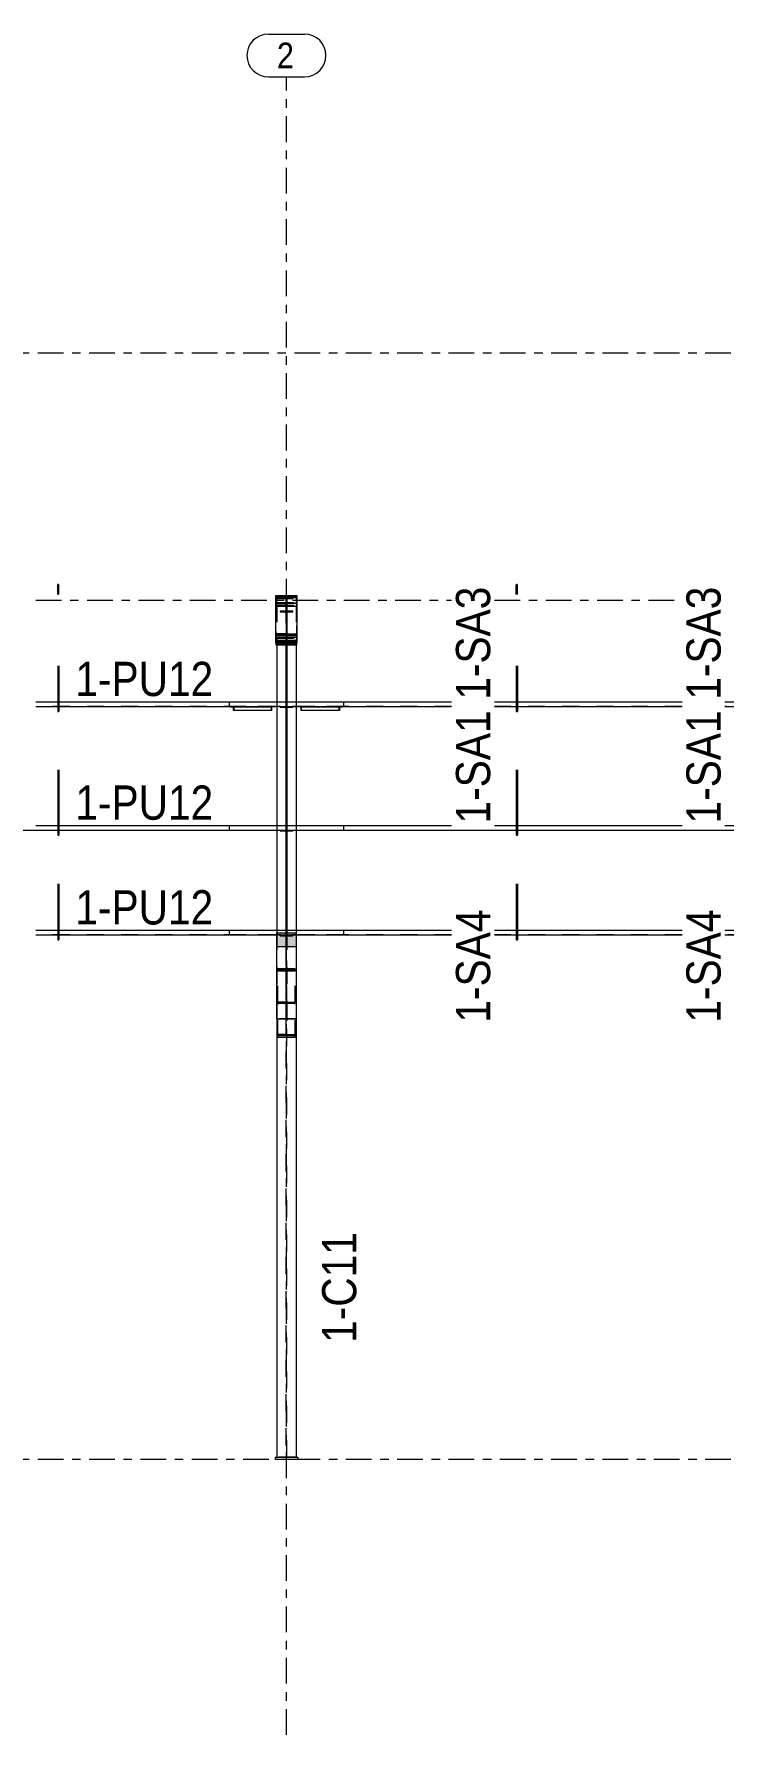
# Model space of a CAD drawing. Header units: millimetres. Extents: x -49 to 1122, y -181 to 639.
# Drawn here: x 793.6 to 874.1, y -10 to 188.6 of the extents above; entities that cross this region are included whole.
import ezdxf

# ---------------------------------------------------------------- set-up
doc = ezdxf.new("R2010")
doc.units = ezdxf.units.MM
for name, pattern in [('XKITLINE00', [0]), ('XKITLINE02', [4, 2, -2]), ('XKITLINE03', [6, 3, -1, 1, -1])]:
    doc.linetypes.add(name, pattern=pattern)
for name, color, linetype, lineweight in [('Part', 2, 'Continuous', 0), ('PartMark', 7, 'Continuous', 0), ('S-grid', 1, 'Continuous', 0)]:
    doc.layers.add(name, color=color, linetype=linetype, lineweight=lineweight)
doc.styles.add('ARIAL', font='ARIAL.TTF')

# ---------------------------------------------------------------- blocks, each defined once
blk = doc.blocks.new('*A96')
at = {"layer": 'Part'}
blk.add_hatch(color=3, dxfattribs=at).paths.add_polyline_path([(796.39, 124.35), (796.44, 124.33), (796.46, 124.29), (796.44, 124.24), (796.39, 124.22), (796.34, 124.24), (796.32, 124.29), (796.34, 124.33)], flags=17)
blk = doc.blocks.new('*A114')
at = {"layer": 'Part'}
blk.add_hatch(color=3, dxfattribs=at).paths.add_polyline_path([(821.94, 122.76), (821.94, 122.91), (824.17, 122.91), (824.17, 122.76), (823.1, 122.76), (823.1, 118.59), (824.17, 118.59), (824.17, 118.44), (821.94, 118.44), (821.94, 118.59), (823.01, 118.59), (823.01, 122.76)], flags=17)
blk = doc.blocks.new('*A117')
at = {"layer": 'Part'}
blk.add_hatch(color=3, dxfattribs=at).paths.add_polyline_path([(823.11, 117.28), (823.11, 83.68), (824.17, 83.68), (824.17, 82.06), (821.94, 82.06), (821.94, 83.68), (823, 83.68), (823, 117.28)], flags=17)
blk = doc.blocks.new('*A118')
at = {"layer": 'Part'}
blk.add_hatch(color=3, dxfattribs=at).paths.add_polyline_path([(820.83, 110.03), (820.83, 110.06), (821.35, 110.06), (821.35, 109.61), (821.32, 109.61), (821.32, 110.03)], flags=17)
blk = doc.blocks.new('*A119')
at = {"layer": 'Part'}
blk.add_hatch(color=3, dxfattribs=at).paths.add_polyline_path([(821.83, 117.55), (821.83, 117.82), (824.28, 117.82), (824.28, 117.55)], flags=17)
blk = doc.blocks.new('*A120')
at = {"layer": 'Part'}
blk.add_hatch(color=3, dxfattribs=at).paths.add_polyline_path([(821.83, 117.28), (821.83, 117.55), (824.28, 117.55), (824.28, 117.28)], flags=17)
blk = doc.blocks.new('*A121')
at = {"layer": 'Part'}
blk.add_hatch(color=3, dxfattribs=at).paths.add_polyline_path([(824.76, 109.61), (824.76, 110.06), (825.28, 110.06), (825.28, 110.03), (824.79, 110.03), (824.79, 109.61)], flags=17)
blk = doc.blocks.new('*A122')
at = {"layer": 'Part'}
blk.add_hatch(color=3, dxfattribs=at).paths.add_polyline_path([(823.01, 117.82), (823.01, 118.44), (823.1, 118.44), (823.1, 117.82)], flags=17)
blk = doc.blocks.new('*A123')
at = {"layer": 'Part'}
blk.add_hatch(color=3, dxfattribs=at).paths.add_polyline_path([(849.98, 124.35), (850.03, 124.33), (850.05, 124.29), (850.03, 124.24), (849.98, 124.22), (849.93, 124.24), (849.91, 124.29), (849.93, 124.33)], flags=17)
blk = doc.blocks.new('*A433')
at = {"layer": 'S-grid', "color": 1, "linetype": 'XKITLINE03', "lineweight": 0}
blk.add_line((-10, 151.39), (1096.06, 151.39), dxfattribs=at)
blk = doc.blocks.new('*A434')
at = {"layer": 'S-grid', "color": 1, "linetype": 'XKITLINE03', "lineweight": 0}
for p, q in [((793.77, 122.5), (842.36, 122.5)), ((847.36, 122.5), (869.29, 122.5))]:
    blk.add_line(p, q, dxfattribs=at)
blk = doc.blocks.new('*A435')
at = {"layer": 'S-grid', "color": 1, "linetype": 'XKITLINE03', "lineweight": 0}
blk.add_line((-10, 22.22), (1096.06, 22.22), dxfattribs=at)
blk = doc.blocks.new('*A796')
at = {"layer": 'Part', "color": 2, "linetype": 'XKITLINE00', "lineweight": 0}
for p, q in [((736.39, 83.39), (736.39, 83.94)), ((741.94, 83.94), (736.39, 83.94)), ((762.11, 83.94), (744.17, 83.94)), ((788.77, 83.94), (767.11, 83.94)), ((821.94, 83.94), (793.77, 83.94)), ((829.72, 83.94), (824.17, 83.94)), ((829.72, 83.94), (829.72, 83.39)), ((736.39, 83.39), (736.39, 83.39)), ((741.94, 83.39), (736.39, 83.39)), ((762.11, 83.39), (744.17, 83.39)), ((788.77, 83.39), (767.11, 83.39)), ((821.94, 83.39), (793.77, 83.39)), ((829.72, 83.39), (824.17, 83.39))]:
    blk.add_line(p, q, dxfattribs=at)
at = {"layer": 'Part', "color": 7, "linetype": 'XKITLINE02', "lineweight": 0}
for p, q in [((762.11, 83.92), (736.39, 83.92)), ((744.17, 83.94), (741.94, 83.94)), ((788.77, 83.92), (767.11, 83.92)), ((829.72, 83.92), (793.77, 83.92)), ((824.17, 83.94), (821.94, 83.94)), ((762.11, 83.41), (736.39, 83.41)), ((744.17, 83.39), (741.94, 83.39)), ((788.77, 83.41), (767.11, 83.41)), ((829.72, 83.41), (793.77, 83.41)), ((824.17, 83.39), (821.94, 83.39))]:
    blk.add_line(p, q, dxfattribs=at)
blk = doc.blocks.new('*A797')
at = {"layer": 'Part', "color": 2, "linetype": 'XKITLINE00', "lineweight": 0}
for p, q in [((736.39, 95.61), (736.39, 96.17)), ((741.94, 96.17), (736.39, 96.17)), ((736.39, 95.61), (736.39, 95.61)), ((741.94, 95.61), (736.39, 95.61)), ((762.11, 96.17), (744.17, 96.17)), ((821.94, 95.61), (744.17, 95.61)), ((788.77, 96.17), (767.11, 96.17)), ((821.94, 96.17), (793.77, 96.17)), ((829.72, 96.17), (824.17, 96.17)), ((829.72, 95.61), (824.17, 95.61)), ((829.72, 96.17), (829.72, 95.61))]:
    blk.add_line(p, q, dxfattribs=at)
at = {"layer": 'Part', "color": 7, "linetype": 'XKITLINE02', "lineweight": 0}
for p, q in [((762.11, 96.15), (736.39, 96.15)), ((829.72, 95.63), (736.39, 95.63)), ((744.17, 96.17), (741.94, 96.17)), ((744.17, 95.61), (741.94, 95.61)), ((788.77, 96.15), (767.11, 96.15)), ((829.72, 96.15), (793.77, 96.15)), ((824.17, 96.17), (821.94, 96.17)), ((824.17, 95.61), (821.94, 95.61))]:
    blk.add_line(p, q, dxfattribs=at)
blk = doc.blocks.new('*A798')
at = {"layer": 'Part', "color": 2, "linetype": 'XKITLINE00', "lineweight": 0}
for p, q in [((736.39, 110.06), (736.39, 110.61)), ((741.94, 110.61), (736.39, 110.61)), ((736.39, 110.06), (736.39, 110.06)), ((736.87, 110.06), (736.39, 110.06)), ((741.94, 110.06), (741.35, 110.06)), ((762.11, 110.61), (744.17, 110.61)), ((744.76, 110.06), (744.17, 110.06)), ((762.11, 110.06), (749.24, 110.06)), ((788.77, 110.61), (767.11, 110.61)), ((788.77, 110.06), (767.11, 110.06)), ((821.94, 110.61), (793.77, 110.61)), ((816.87, 110.06), (793.77, 110.06)), ((821.94, 110.06), (821.35, 110.06)), ((829.72, 110.61), (824.17, 110.61)), ((824.76, 110.06), (824.17, 110.06)), ((829.72, 110.06), (829.24, 110.06)), ((829.72, 110.61), (829.72, 110.06))]:
    blk.add_line(p, q, dxfattribs=at)
at = {"layer": 'Part', "color": 7, "linetype": 'XKITLINE02', "lineweight": 0}
for p, q in [((762.11, 110.59), (736.39, 110.59)), ((762.11, 110.08), (736.39, 110.08)), ((741.35, 110.06), (736.87, 110.06)), ((744.17, 110.61), (741.94, 110.61)), ((744.17, 110.06), (741.94, 110.06)), ((749.24, 110.06), (744.76, 110.06)), ((788.77, 110.59), (767.11, 110.59)), ((788.77, 110.08), (767.11, 110.08)), ((829.72, 110.59), (793.77, 110.59)), ((829.72, 110.08), (793.77, 110.08)), ((821.35, 110.06), (816.87, 110.06)), ((824.17, 110.61), (821.94, 110.61)), ((824.17, 110.06), (821.94, 110.06)), ((829.24, 110.06), (824.76, 110.06))]:
    blk.add_line(p, q, dxfattribs=at)
blk = doc.blocks.new('*A870')
at = {"layer": 'Part', "color": 2, "linetype": 'XKITLINE00', "lineweight": 0}
for p, q in [((796.32, 89.37), (796.32, 83.94)), ((796.46, 89.37), (796.46, 83.94)), ((796.32, 83.39), (796.32, 82.85)), ((796.32, 82.85), (796.34, 82.84)), ((796.34, 82.85), (796.32, 82.85)), ((796.39, 82.85), (796.34, 82.85)), ((796.34, 82.84), (796.39, 82.84)), ((796.44, 82.85), (796.39, 82.85)), ((796.39, 82.84), (796.44, 82.84)), ((796.44, 82.84), (796.46, 82.85)), ((796.46, 82.85), (796.44, 82.85)), ((796.46, 83.39), (796.46, 82.85))]:
    blk.add_line(p, q, dxfattribs=at)
at = {"layer": 'Part', "color": 7, "linetype": 'XKITLINE02', "lineweight": 0}
for p, q in [((796.32, 83.94), (796.32, 83.39)), ((796.46, 83.94), (796.46, 83.39))]:
    blk.add_line(p, q, dxfattribs=at)
blk = doc.blocks.new('*A871')
at = {"layer": 'Part', "color": 2, "linetype": 'XKITLINE00', "lineweight": 0}
for p, q in [((796.32, 102.68), (796.32, 96.17)), ((796.46, 102.68), (796.46, 96.17)), ((796.32, 95.61), (796.32, 95.07)), ((796.46, 95.61), (796.46, 95.07)), ((796.32, 95.07), (796.34, 95.06)), ((796.34, 95.07), (796.32, 95.07)), ((796.39, 95.07), (796.34, 95.07)), ((796.34, 95.06), (796.39, 95.06)), ((796.44, 95.07), (796.39, 95.07)), ((796.39, 95.06), (796.44, 95.06)), ((796.44, 95.06), (796.46, 95.07)), ((796.46, 95.07), (796.44, 95.07))]:
    blk.add_line(p, q, dxfattribs=at)
at = {"layer": 'Part', "color": 7, "linetype": 'XKITLINE02', "lineweight": 0}
for p, q in [((796.32, 96.17), (796.32, 95.61)), ((796.46, 96.17), (796.46, 95.61))]:
    blk.add_line(p, q, dxfattribs=at)
blk = doc.blocks.new('*A884')
at = {"layer": 'Part', "color": 2, "linetype": 'XKITLINE00', "lineweight": 0}
for p, q in [((796.34, 124.33), (796.32, 124.29)), ((796.32, 123.18), (796.32, 124.29)), ((796.32, 124.29), (796.34, 124.24)), ((796.39, 124.35), (796.34, 124.33)), ((796.34, 124.24), (796.39, 124.22)), ((796.44, 124.33), (796.39, 124.35)), ((796.39, 124.22), (796.44, 124.24)), ((796.46, 124.29), (796.44, 124.33)), ((796.44, 124.24), (796.46, 124.29)), ((796.46, 123.18), (796.46, 124.29))]:
    blk.add_line(p, q, dxfattribs=at)
blk = doc.blocks.new('*A885')
at = {"layer": 'Part', "color": 2, "linetype": 'XKITLINE00', "lineweight": 0}
for p, q in [((796.32, 114.84), (796.32, 110.61)), ((796.46, 114.84), (796.46, 110.61)), ((796.32, 110.06), (796.32, 109.51)), ((796.34, 109.52), (796.32, 109.51)), ((796.32, 109.51), (796.34, 109.51)), ((796.39, 109.52), (796.34, 109.52)), ((796.34, 109.51), (796.39, 109.51)), ((796.44, 109.52), (796.39, 109.52)), ((796.39, 109.51), (796.44, 109.51)), ((796.46, 109.51), (796.44, 109.52)), ((796.44, 109.51), (796.46, 109.51)), ((796.46, 110.06), (796.46, 109.51))]:
    blk.add_line(p, q, dxfattribs=at)
at = {"layer": 'Part', "color": 7, "linetype": 'XKITLINE02', "lineweight": 0}
for p, q in [((796.32, 110.61), (796.32, 110.06)), ((796.46, 110.61), (796.46, 110.06))]:
    blk.add_line(p, q, dxfattribs=at)
blk = doc.blocks.new('*A967')
at = {"layer": 'S-grid', "color": 1, "linetype": 'XKITLINE03', "lineweight": 0}
blk.add_line((823.06, -10), (823.06, 183.61), dxfattribs=at)
at = {"layer": 'S-grid', "color": 3, "style": 'ARIAL', "width": 0.85}
blk.add_text('2', height=3, dxfattribs=at).set_placement((821.94, 184.61))
blk = doc.blocks.new('*A968')
at = {"layer": 'Part', "color": 7, "linetype": 'XKITLINE02', "lineweight": 0}
for p, q in [((821.94, 121.94), (821.94, 117.28)), ((821.94, 121.94), (824.17, 121.94)), ((821.94, 121.81), (823, 121.81)), ((823, 121.81), (823, 22.44)), ((823.11, 22.44), (823.11, 121.81)), ((823.11, 121.81), (824.17, 121.81)), ((824.17, 121.94), (824.17, 117.28)), ((821.94, 118.18), (823, 118.18)), ((821.94, 118.05), (824.17, 118.05)), ((823.11, 118.18), (824.17, 118.18)), ((821.94, 83.68), (821.94, 73.59)), ((824.17, 83.68), (824.17, 73.59)), ((824.17, 22.44), (821.94, 22.44))]:
    blk.add_line(p, q, dxfattribs=at)
at = {"layer": 'Part', "color": 2, "linetype": 'XKITLINE00', "lineweight": 0}
for p, q in [((821.94, 117.28), (821.94, 83.68)), ((824.17, 117.28), (824.17, 83.68)), ((821.94, 73.59), (821.94, 22.44)), ((824.17, 73.59), (824.17, 22.44))]:
    blk.add_line(p, q, dxfattribs=at)
blk = doc.blocks.new('*A969')
at = {"layer": 'Part', "color": 2, "linetype": 'XKITLINE00', "lineweight": 0}
for p, q in [((821.83, 117.55), (821.83, 123.06)), ((821.83, 123.06), (824.28, 123.06)), ((824.28, 123.06), (824.28, 117.55)), ((821.83, 117.82), (824.28, 117.82)), ((824.28, 117.55), (821.83, 117.55))]:
    blk.add_line(p, q, dxfattribs=at)
at = {"layer": 'Part', "color": 7, "linetype": 'XKITLINE02', "lineweight": 0}
blk.add_line((821.83, 122.88), (824.28, 122.88), dxfattribs=at)
blk = doc.blocks.new('*A970')
at = {"layer": 'Part', "color": 7, "linetype": 'XKITLINE02', "lineweight": 0}
for p, q in [((821.83, 122.88), (821.83, 117.55)), ((824.28, 122.88), (821.83, 122.88)), ((821.83, 122.7), (824.28, 122.7)), ((824.28, 117.55), (824.28, 122.88))]:
    blk.add_line(p, q, dxfattribs=at)
at = {"layer": 'Part', "color": 2, "linetype": 'XKITLINE00', "lineweight": 0}
for p, q in [((821.83, 117.55), (821.83, 117.28)), ((821.83, 117.55), (824.28, 117.55)), ((821.83, 117.28), (824.28, 117.28)), ((824.28, 117.28), (824.28, 117.55))]:
    blk.add_line(p, q, dxfattribs=at)
blk = doc.blocks.new('*A971')
at = {"layer": 'Part', "color": 2, "linetype": 'XKITLINE00', "lineweight": 0}
for p, q in [((821.94, 122.76), (821.94, 122.91)), ((821.94, 122.91), (824.17, 122.91)), ((821.94, 122.12), (821.94, 122.76)), ((821.94, 122.76), (823.01, 122.76)), ((821.94, 122.12), (823.01, 122.12)), ((823.01, 122.76), (823.01, 118.59)), ((823.1, 122.76), (823.1, 118.59)), ((824.17, 122.76), (823.1, 122.76)), ((824.17, 122.12), (823.1, 122.12)), ((824.17, 122.91), (824.17, 122.12)), ((823.01, 118.59), (821.94, 118.59)), ((821.94, 118.59), (821.94, 118.36)), ((821.94, 118.44), (824.17, 118.44)), ((823.01, 118.36), (821.94, 118.36)), ((823.1, 118.59), (824.17, 118.59)), ((824.17, 118.36), (823.1, 118.36)), ((824.17, 118.59), (824.17, 118.36))]:
    blk.add_line(p, q, dxfattribs=at)
at = {"layer": 'Part', "color": 7, "linetype": 'XKITLINE02', "lineweight": 0}
for p, q in [((821.94, 122.24), (824.17, 122.24)), ((821.94, 118.49), (823.01, 118.49)), ((823.01, 118.59), (823.01, 118.49)), ((823.1, 118.36), (823.01, 118.36)), ((823.1, 118.49), (823.1, 118.59)), ((824.17, 118.49), (823.1, 118.49))]:
    blk.add_line(p, q, dxfattribs=at)
blk = doc.blocks.new('*A1026')
at = {"layer": 'Part', "color": 7, "linetype": 'XKITLINE02', "lineweight": 0}
for p, q in [((824.03, 79.35), (822.08, 79.35)), ((822.08, 79.35), (822.08, 79.13)), ((822.08, 79.22), (823.02, 79.22)), ((823.02, 79.22), (823.02, 75.47)), ((823.09, 75.47), (823.09, 79.22)), ((823.09, 79.22), (824.03, 79.22)), ((824.03, 79.13), (824.03, 79.35)), ((823.02, 75.56), (822.08, 75.56)), ((822.08, 75.56), (822.08, 75.35)), ((823.09, 75.56), (824.03, 75.56)), ((824.03, 75.35), (824.03, 75.56)), ((822.08, 75.44), (824.03, 75.44))]:
    blk.add_line(p, q, dxfattribs=at)
blk = doc.blocks.new('*A1027')
at = {"layer": 'Part', "color": 2, "linetype": 'XKITLINE00', "lineweight": 0}
for p, q in [((816.39, 83.39), (816.39, 83.94)), ((821.94, 83.94), (816.39, 83.94)), ((842.36, 83.94), (824.17, 83.94)), ((869.29, 83.94), (847.36, 83.94)), ((902.72, 83.94), (874.29, 83.94)), ((909.62, 83.94), (904.94, 83.94)), ((816.39, 83.39), (816.39, 83.39)), ((821.94, 83.39), (816.39, 83.39)), ((842.36, 83.39), (824.17, 83.39)), ((869.29, 83.39), (847.36, 83.39)), ((902.72, 83.39), (874.29, 83.39)), ((908.6, 83.39), (904.94, 83.39))]:
    blk.add_line(p, q, dxfattribs=at)
at = {"layer": 'Part', "color": 7, "linetype": 'XKITLINE02', "lineweight": 0}
for p, q in [((842.36, 83.92), (816.39, 83.92)), ((824.17, 83.94), (821.94, 83.94)), ((869.29, 83.92), (847.36, 83.92)), ((909.59, 83.92), (874.29, 83.92)), ((904.94, 83.94), (902.72, 83.94)), ((842.36, 83.41), (816.39, 83.41)), ((824.17, 83.39), (821.94, 83.39)), ((869.29, 83.41), (847.36, 83.41)), ((908.64, 83.41), (874.29, 83.41)), ((904.94, 83.39), (902.72, 83.39))]:
    blk.add_line(p, q, dxfattribs=at)
blk = doc.blocks.new('*A1028')
at = {"layer": 'Part', "color": 2, "linetype": 'XKITLINE00', "lineweight": 0}
for p, q in [((816.39, 95.61), (816.39, 96.17)), ((821.94, 96.17), (816.39, 96.17)), ((816.39, 95.61), (816.39, 95.61)), ((821.94, 95.61), (816.39, 95.61)), ((842.36, 96.17), (824.17, 96.17)), ((902.72, 95.61), (824.17, 95.61)), ((869.29, 96.17), (847.36, 96.17)), ((902.72, 96.17), (874.29, 96.17)), ((910.5, 96.17), (904.94, 96.17)), ((910.5, 95.61), (904.94, 95.61)), ((910.5, 96.17), (910.5, 95.61))]:
    blk.add_line(p, q, dxfattribs=at)
at = {"layer": 'Part', "color": 7, "linetype": 'XKITLINE02', "lineweight": 0}
for p, q in [((842.36, 96.15), (816.39, 96.15)), ((910.5, 95.63), (816.39, 95.63)), ((824.17, 96.17), (821.94, 96.17)), ((824.17, 95.61), (821.94, 95.61)), ((869.29, 96.15), (847.36, 96.15)), ((910.5, 96.15), (874.29, 96.15)), ((904.94, 96.17), (902.72, 96.17)), ((904.94, 95.61), (902.72, 95.61))]:
    blk.add_line(p, q, dxfattribs=at)
blk = doc.blocks.new('*A1029')
at = {"layer": 'Part', "color": 2, "linetype": 'XKITLINE00', "lineweight": 0}
for p, q in [((816.39, 110.06), (816.39, 110.61)), ((821.94, 110.61), (816.39, 110.61)), ((816.39, 110.06), (816.39, 110.06)), ((816.87, 110.06), (816.39, 110.06)), ((821.94, 110.06), (821.35, 110.06)), ((842.36, 110.61), (824.17, 110.61)), ((824.76, 110.06), (824.17, 110.06)), ((842.36, 110.06), (829.24, 110.06)), ((869.29, 110.61), (847.36, 110.61)), ((869.29, 110.06), (847.36, 110.06)), ((902.72, 110.61), (874.29, 110.61)), ((897.65, 110.06), (874.29, 110.06)), ((902.72, 110.06), (902.12, 110.06)), ((910.5, 110.61), (904.94, 110.61)), ((905.54, 110.06), (904.94, 110.06)), ((910.5, 110.06), (910.01, 110.06)), ((910.5, 110.61), (910.5, 110.06))]:
    blk.add_line(p, q, dxfattribs=at)
at = {"layer": 'Part', "color": 7, "linetype": 'XKITLINE02', "lineweight": 0}
for p, q in [((842.36, 110.59), (816.39, 110.59)), ((842.36, 110.08), (816.39, 110.08)), ((821.35, 110.06), (816.87, 110.06)), ((824.17, 110.61), (821.94, 110.61)), ((824.17, 110.06), (821.94, 110.06)), ((829.24, 110.06), (824.76, 110.06)), ((869.29, 110.59), (847.36, 110.59)), ((869.29, 110.08), (847.36, 110.08)), ((910.5, 110.59), (874.29, 110.59)), ((910.5, 110.08), (874.29, 110.08)), ((902.12, 110.06), (897.65, 110.06)), ((904.94, 110.61), (902.72, 110.61)), ((904.94, 110.06), (902.72, 110.06)), ((910.01, 110.06), (905.54, 110.06))]:
    blk.add_line(p, q, dxfattribs=at)
blk = doc.blocks.new('*A1030')
at = {"layer": 'Part', "color": 7, "linetype": 'XKITLINE02', "lineweight": 0}
for p, q in [((823, 117.96), (823, 117.28)), ((823, 117.96), (823.11, 117.96)), ((823, 117.89), (823.11, 117.89)), ((823.11, 117.96), (823.11, 117.28)), ((823, 83.68), (823, 73.61)), ((823.11, 83.68), (823.11, 73.61)), ((824.17, 73.61), (821.94, 73.61))]:
    blk.add_line(p, q, dxfattribs=at)
at = {"layer": 'Part', "color": 2, "linetype": 'XKITLINE00', "lineweight": 0}
for p, q in [((823, 117.28), (823, 83.68)), ((823, 117.28), (823.11, 117.28)), ((823.11, 117.28), (823.11, 83.68)), ((821.94, 73.59), (821.94, 83.68)), ((821.94, 83.68), (823, 83.68)), ((823.11, 83.68), (824.17, 83.68)), ((824.17, 83.68), (824.17, 73.59)), ((821.94, 82.06), (824.17, 82.06)), ((824.17, 73.59), (821.94, 73.59))]:
    blk.add_line(p, q, dxfattribs=at)
blk = doc.blocks.new('*A1031')
at = {"layer": 'Part', "color": 2, "linetype": 'XKITLINE00', "lineweight": 0}
for p, q in [((821.72, 22.44), (821.72, 22.22)), ((821.72, 22.44), (824.39, 22.44)), ((821.72, 22.22), (824.39, 22.22)), ((824.39, 22.44), (824.39, 22.22))]:
    blk.add_line(p, q, dxfattribs=at)
blk = doc.blocks.new('*A1032')
at = {"layer": 'Part', "color": 7, "linetype": 'XKITLINE02', "lineweight": 0}
for p, q in [((823.78, 95.61), (822.33, 95.61)), ((822.33, 95.56), (822.33, 95.61)), ((822.33, 95.56), (823.78, 95.56)), ((823.78, 95.56), (823.78, 95.61))]:
    blk.add_line(p, q, dxfattribs=at)
blk = doc.blocks.new('*A1033')
at = {"layer": 'Part', "color": 7, "linetype": 'XKITLINE02', "lineweight": 0}
for p, q in [((823.03, 95.56), (823.08, 95.56)), ((823.03, 94.44), (823.03, 95.56)), ((823.03, 95.56), (823.08, 95.56)), ((823.08, 94.44), (823.08, 95.56)), ((823.03, 94.44), (823.08, 94.44))]:
    blk.add_line(p, q, dxfattribs=at)
blk = doc.blocks.new('*A1034')
at = {"layer": 'Part', "color": 7, "linetype": 'XKITLINE02', "lineweight": 0}
for p, q in [((823.03, 83.33), (823.08, 83.33)), ((823.03, 82.22), (823.03, 83.33)), ((823.03, 83.33), (823.08, 83.33)), ((823.03, 82.22), (823.08, 82.22)), ((823.08, 82.22), (823.08, 83.33))]:
    blk.add_line(p, q, dxfattribs=at)
blk = doc.blocks.new('*A1035')
at = {"layer": 'Part', "color": 7, "linetype": 'XKITLINE02', "lineweight": 0}
for p, q in [((823.78, 83.39), (822.33, 83.39)), ((822.33, 83.33), (822.33, 83.39)), ((822.33, 83.33), (823.78, 83.33)), ((823.78, 83.33), (823.78, 83.39))]:
    blk.add_line(p, q, dxfattribs=at)
blk = doc.blocks.new('*A1036')
at = {"layer": 'Part', "color": 7, "linetype": 'XKITLINE02', "lineweight": 0}
for p, q in [((823.03, 79.61), (823.03, 79.26)), ((823.08, 79.61), (823.08, 79.26)), ((823.08, 79.3), (823.03, 79.3))]:
    blk.add_line(p, q, dxfattribs=at)
blk = doc.blocks.new('*A1037')
at = {"layer": 'Part', "color": 7, "linetype": 'XKITLINE02', "lineweight": 0}
for p, q in [((822.06, 71.46), (822.06, 79.46)), ((824.06, 79.46), (822.06, 79.46)), ((824.06, 71.46), (824.06, 79.46)), ((824.06, 71.46), (822.06, 71.46))]:
    blk.add_line(p, q, dxfattribs=at)
blk = doc.blocks.new('*A1038')
at = {"layer": 'Part', "color": 7, "linetype": 'XKITLINE02', "lineweight": 0}
for p, q in [((823.02, 75.42), (823.09, 75.42)), ((823.02, 75.42), (823.02, 71.78)), ((823.02, 75.28), (823.09, 75.28)), ((823.09, 75.42), (823.09, 71.78)), ((822.08, 71.88), (822.08, 71.66)), ((823.02, 71.78), (822.08, 71.78)), ((822.08, 71.66), (824.03, 71.66)), ((823.09, 71.78), (824.03, 71.78)), ((824.03, 71.88), (824.03, 71.66))]:
    blk.add_line(p, q, dxfattribs=at)
blk = doc.blocks.new('*A1039')
at = {"layer": 'Part', "color": 7, "linetype": 'XKITLINE02', "lineweight": 0}
for p, q in [((822, 71.63), (822, 71.74)), ((822, 71.74), (823, 71.74)), ((823, 71.63), (822, 71.63)), ((822.83, 71.74), (822.83, 71.63)), ((823, 71.74), (823, 71.63))]:
    blk.add_line(p, q, dxfattribs=at)
blk = doc.blocks.new('*A1040')
at = {"layer": 'Part', "color": 7, "linetype": 'XKITLINE02', "lineweight": 0}
for p, q in [((823.11, 71.74), (824.11, 71.74)), ((823.11, 71.63), (823.11, 71.74)), ((824.11, 71.63), (823.11, 71.63)), ((823.28, 71.74), (823.28, 71.63)), ((824.11, 71.74), (824.11, 71.63))]:
    blk.add_line(p, q, dxfattribs=at)
blk = doc.blocks.new('*A1041')
at = {"layer": 'Part', "color": 7, "linetype": 'XKITLINE02', "lineweight": 0}
for p, q in [((822, 79.26), (822, 79.37)), ((822, 79.37), (823, 79.37)), ((823, 79.26), (822, 79.26)), ((822.83, 79.37), (822.83, 79.26)), ((823, 79.37), (823, 79.26))]:
    blk.add_line(p, q, dxfattribs=at)
blk = doc.blocks.new('*A1042')
at = {"layer": 'Part', "color": 7, "linetype": 'XKITLINE02', "lineweight": 0}
for p, q in [((823.11, 79.37), (824.11, 79.37)), ((823.11, 79.26), (823.11, 79.37)), ((824.11, 79.26), (823.11, 79.26)), ((823.28, 79.37), (823.28, 79.26)), ((824.11, 79.37), (824.11, 79.26))]:
    blk.add_line(p, q, dxfattribs=at)
blk = doc.blocks.new('*A1043')
at = {"layer": 'Part', "color": 2, "linetype": 'XKITLINE00', "lineweight": 0}
for p, q in [((849.91, 89.37), (849.91, 83.94)), ((850.05, 89.37), (850.05, 83.94)), ((849.91, 83.39), (849.91, 82.85)), ((849.91, 82.85), (849.93, 82.84)), ((849.93, 82.85), (849.91, 82.85)), ((849.98, 82.85), (849.93, 82.85)), ((849.93, 82.84), (849.98, 82.84)), ((850.03, 82.85), (849.98, 82.85)), ((849.98, 82.84), (850.03, 82.84)), ((850.03, 82.84), (850.05, 82.85)), ((850.05, 82.85), (850.03, 82.85)), ((850.05, 83.39), (850.05, 82.85))]:
    blk.add_line(p, q, dxfattribs=at)
at = {"layer": 'Part', "color": 7, "linetype": 'XKITLINE02', "lineweight": 0}
for p, q in [((849.91, 83.94), (849.91, 83.39)), ((850.05, 83.94), (850.05, 83.39))]:
    blk.add_line(p, q, dxfattribs=at)
blk = doc.blocks.new('*A1044')
at = {"layer": 'Part', "color": 2, "linetype": 'XKITLINE00', "lineweight": 0}
for p, q in [((849.91, 102.68), (849.91, 96.17)), ((850.05, 102.68), (850.05, 96.17)), ((849.91, 95.61), (849.91, 95.07)), ((850.05, 95.61), (850.05, 95.07)), ((849.91, 95.07), (849.93, 95.06)), ((849.93, 95.07), (849.91, 95.07)), ((849.98, 95.07), (849.93, 95.07)), ((849.93, 95.06), (849.98, 95.06)), ((850.03, 95.07), (849.98, 95.07)), ((849.98, 95.06), (850.03, 95.06)), ((850.03, 95.06), (850.05, 95.07)), ((850.05, 95.07), (850.03, 95.07))]:
    blk.add_line(p, q, dxfattribs=at)
at = {"layer": 'Part', "color": 7, "linetype": 'XKITLINE02', "lineweight": 0}
for p, q in [((849.91, 96.17), (849.91, 95.61)), ((850.05, 96.17), (850.05, 95.61))]:
    blk.add_line(p, q, dxfattribs=at)
blk = doc.blocks.new('*A1047')
at = {"layer": 'Part', "color": 7, "linetype": 'XKITLINE02', "lineweight": 0}
for p, q in [((823.78, 110.06), (822.33, 110.06)), ((822.33, 110), (822.33, 110.06)), ((822.33, 110), (823.78, 110)), ((823.78, 110), (823.78, 110.06))]:
    blk.add_line(p, q, dxfattribs=at)
blk = doc.blocks.new('*A1048')
at = {"layer": 'Part', "color": 7, "linetype": 'XKITLINE02', "lineweight": 0}
for p, q in [((823.03, 110), (823.08, 110)), ((823.03, 108.89), (823.03, 110)), ((823.03, 110), (823.08, 110)), ((823.08, 108.89), (823.08, 110)), ((823.03, 108.89), (823.08, 108.89))]:
    blk.add_line(p, q, dxfattribs=at)
blk = doc.blocks.new('*A1049')
at = {"layer": 'Part', "color": 2, "linetype": 'XKITLINE00', "lineweight": 0}
for p, q in [((816.5, 110.03), (816.5, 110.06)), ((820.83, 110.03), (816.5, 110.03)), ((821.35, 110.06), (816.87, 110.06)), ((816.87, 109.61), (816.87, 110.03)), ((821.32, 109.61), (816.87, 109.61)), ((820.83, 110.03), (820.83, 110.06)), ((821.32, 110.03), (820.83, 110.03)), ((821.32, 109.61), (821.32, 110.03)), ((821.35, 109.61), (821.32, 109.61)), ((821.35, 109.61), (821.35, 110.06))]:
    blk.add_line(p, q, dxfattribs=at)
at = {"layer": 'Part', "color": 7, "linetype": 'XKITLINE02', "lineweight": 0}
for p, q in [((816.87, 110.06), (816.5, 110.06)), ((816.89, 109.61), (816.87, 109.61)), ((816.89, 110.06), (816.89, 109.61))]:
    blk.add_line(p, q, dxfattribs=at)
blk = doc.blocks.new('*A1050')
at = {"layer": 'Part', "color": 2, "linetype": 'XKITLINE00', "lineweight": 0}
for p, q in [((824.76, 109.61), (824.76, 110.06)), ((824.76, 110.06), (825.28, 110.06)), ((829.25, 109.61), (824.76, 109.61)), ((829.61, 110.03), (824.79, 110.03)), ((824.79, 110.03), (824.79, 109.61)), ((829.24, 110.06), (825.28, 110.06)), ((825.28, 110.06), (825.28, 110.03)), ((829.25, 110.03), (829.25, 109.61)), ((829.61, 110.06), (829.61, 110.03))]:
    blk.add_line(p, q, dxfattribs=at)
at = {"layer": 'Part', "color": 7, "linetype": 'XKITLINE02', "lineweight": 0}
for p, q in [((829.23, 109.61), (829.23, 110.06)), ((829.23, 110.06), (829.61, 110.06)), ((829.61, 110.03), (829.25, 110.03))]:
    blk.add_line(p, q, dxfattribs=at)
blk = doc.blocks.new('*A1051')
at = {"layer": 'Part', "color": 2, "linetype": 'XKITLINE00', "lineweight": 0}
for p, q in [((823.01, 118.44), (823.01, 117.82)), ((823.01, 118.44), (823.1, 118.44)), ((823.1, 117.82), (823.01, 117.82)), ((823.1, 118.44), (823.1, 117.82))]:
    blk.add_line(p, q, dxfattribs=at)
at = {"layer": 'Part', "color": 7, "linetype": 'XKITLINE02', "lineweight": 0}
for p, q in [((823.01, 118.38), (823.1, 118.38)), ((823.01, 118.27), (823.1, 118.27))]:
    blk.add_line(p, q, dxfattribs=at)
blk = doc.blocks.new('*A1052')
at = {"layer": 'Part', "color": 2, "linetype": 'XKITLINE00', "lineweight": 0}
for p, q in [((849.91, 114.84), (849.91, 110.61)), ((850.05, 114.84), (850.05, 110.61)), ((849.91, 110.06), (849.91, 109.51)), ((849.93, 109.52), (849.91, 109.51)), ((849.91, 109.51), (849.93, 109.51)), ((849.98, 109.52), (849.93, 109.52)), ((849.93, 109.51), (849.98, 109.51)), ((850.03, 109.52), (849.98, 109.52)), ((849.98, 109.51), (850.03, 109.51)), ((850.05, 109.51), (850.03, 109.52)), ((850.03, 109.51), (850.05, 109.51)), ((850.05, 110.06), (850.05, 109.51))]:
    blk.add_line(p, q, dxfattribs=at)
at = {"layer": 'Part', "color": 7, "linetype": 'XKITLINE02', "lineweight": 0}
for p, q in [((849.91, 110.61), (849.91, 110.06)), ((850.05, 110.61), (850.05, 110.06))]:
    blk.add_line(p, q, dxfattribs=at)
blk = doc.blocks.new('*A1056')
at = {"layer": 'S-grid', "color": 1, "linetype": 'XKITLINE00', "lineweight": 0}
for p, q in [((820.94, 188.61), (825.17, 188.61)), ((820.94, 183.61), (825.17, 183.61))]:
    blk.add_line(p, q, dxfattribs=at)
for centre, start, end in [((820.94, 186.11), 90, 270), ((825.17, 186.11), 270, 90)]:
    blk.add_arc(centre, 2.5, start, end, dxfattribs=at)
blk = doc.blocks.new('*A1057')
at = {"layer": 'Part', "color": 7, "linetype": 'XKITLINE02', "lineweight": 0}
for p, q in [((823, 122.7), (823, 121.22)), ((823.11, 122.7), (823, 122.7)), ((823, 122.03), (823.11, 122.03)), ((823, 121.77), (823.11, 121.77)), ((823, 121.22), (823.11, 121.22)), ((823.11, 121.22), (823, 121.22)), ((823.11, 121.22), (823.11, 122.7))]:
    blk.add_line(p, q, dxfattribs=at)
blk = doc.blocks.new('*A1058')
at = {"layer": 'Part', "color": 7, "linetype": 'XKITLINE02', "lineweight": 0}
for p, q in [((823.78, 121.22), (822.33, 121.22)), ((822.33, 121.22), (822.33, 121.16)), ((822.33, 121.16), (823.78, 121.16)), ((823.78, 121.16), (823.78, 121.22))]:
    blk.add_line(p, q, dxfattribs=at)
blk = doc.blocks.new('*A1059')
at = {"layer": 'Part', "color": 2, "linetype": 'XKITLINE00', "lineweight": 0}
for p, q in [((823, 123.06), (823, 122.91)), ((823, 123.06), (823.11, 123.06)), ((823.11, 123.06), (823.11, 122.91))]:
    blk.add_line(p, q, dxfattribs=at)
at = {"layer": 'Part', "color": 7, "linetype": 'XKITLINE02', "lineweight": 0}
for p, q in [((823, 122.91), (823, 122.26)), ((823.11, 122.42), (823, 122.42)), ((823, 122.34), (823.11, 122.34)), ((823.11, 122.26), (823, 122.26)), ((823.11, 122.91), (823.11, 122.26))]:
    blk.add_line(p, q, dxfattribs=at)
blk = doc.blocks.new('*A1060')
at = {"layer": 'Part', "color": 2, "linetype": 'XKITLINE00', "lineweight": 0}
for p, q in [((849.93, 124.33), (849.91, 124.29)), ((849.91, 123.18), (849.91, 124.29)), ((849.91, 124.29), (849.93, 124.24)), ((849.98, 124.35), (849.93, 124.33)), ((849.93, 124.24), (849.98, 124.22)), ((850.03, 124.33), (849.98, 124.35)), ((849.98, 124.22), (850.03, 124.24)), ((850.05, 124.29), (850.03, 124.33)), ((850.03, 124.24), (850.05, 124.29)), ((850.05, 123.18), (850.05, 124.29))]:
    blk.add_line(p, q, dxfattribs=at)
blk = doc.blocks.new('*A2601')
at = {"layer": 'PartMark', "color": 3, "style": 'ARIAL', "width": 0.85}
blk.add_text('1-PU12', height=4, dxfattribs=at).set_placement((798.39, 84.64))
blk = doc.blocks.new('*A2602')
at = {"layer": 'PartMark', "color": 3, "style": 'ARIAL', "width": 0.85}
blk.add_text('1-PU12', height=4, dxfattribs=at).set_placement((798.39, 96.87))
blk = doc.blocks.new('*A2603')
at = {"layer": 'PartMark', "color": 3, "style": 'ARIAL', "width": 0.85}
blk.add_text('1-PU12', height=4, dxfattribs=at).set_placement((798.39, 111.31))
blk = doc.blocks.new('*A2635')
at = {"layer": 'PartMark', "color": 3, "style": 'ARIAL', "width": 0.85}
blk.add_text('1-SA3', height=4, rotation=90.0002, dxfattribs=at).set_placement((846.86, 110.88))
blk = doc.blocks.new('*A2636')
at = {"layer": 'PartMark', "color": 3, "style": 'ARIAL', "width": 0.85}
blk.add_text('1-SA3', height=4, rotation=90.0002, dxfattribs=at).set_placement((873.79, 110.88))
blk = doc.blocks.new('*A2645')
at = {"layer": 'PartMark', "color": 3, "style": 'ARIAL', "width": 0.85}
blk.add_text('1-C11', height=4, rotation=90.0002, dxfattribs=at).set_placement((831.22, 35.78))
blk = doc.blocks.new('*A2646')
at = {"layer": 'PartMark', "color": 3, "style": 'ARIAL', "width": 0.85}
blk.add_text('1-SA4', height=4, rotation=90.0002, dxfattribs=at).set_placement((846.86, 73.18))
blk = doc.blocks.new('*A2647')
at = {"layer": 'PartMark', "color": 3, "style": 'ARIAL', "width": 0.85}
blk.add_text('1-SA1', height=4, rotation=90.0002, dxfattribs=at).set_placement((846.86, 96.43))
blk = doc.blocks.new('*A2648')
at = {"layer": 'PartMark', "color": 3, "style": 'ARIAL', "width": 0.85}
blk.add_text('1-SA4', height=4, rotation=90.0002, dxfattribs=at).set_placement((873.79, 73.18))
blk = doc.blocks.new('*A2649')
at = {"layer": 'PartMark', "color": 3, "style": 'ARIAL', "width": 0.85}
blk.add_text('1-SA1', height=4, rotation=90.0002, dxfattribs=at).set_placement((873.79, 96.43))

msp = doc.modelspace()

# ---------------------------------------------------------------- block references
at = {"lineweight": 0}
for name in ['*A1056', '*A967', '*A433', '*A434', '*A96', '*A884', '*A2635', '*A123', '*A1060', '*A2636', '*A969', '*A970', '*A114', '*A971', '*A968', '*A1058', '*A1059', '*A1057', '*A119', '*A120', '*A1030', '*A117', '*A122', '*A1051', '*A2603', '*A885', '*A1052', '*A798', '*A1029', '*A1049', '*A118', '*A1047', '*A1048', '*A121', '*A1050', '*A2647', '*A2649', '*A871', '*A1044', '*A2602', '*A797', '*A1028', '*A1032', '*A1033', '*A870', '*A2601', '*A1043', '*A2646', '*A2648', '*A796', '*A1027', '*A1035', '*A1034', '*A1037', '*A1036', '*A1041', '*A1026', '*A1042', '*A1038', '*A1039', '*A1040', '*A2645', '*A435', '*A1031']:
    msp.add_blockref(name, (0, 0), dxfattribs=at)

doc.saveas('drawing.dxf')
